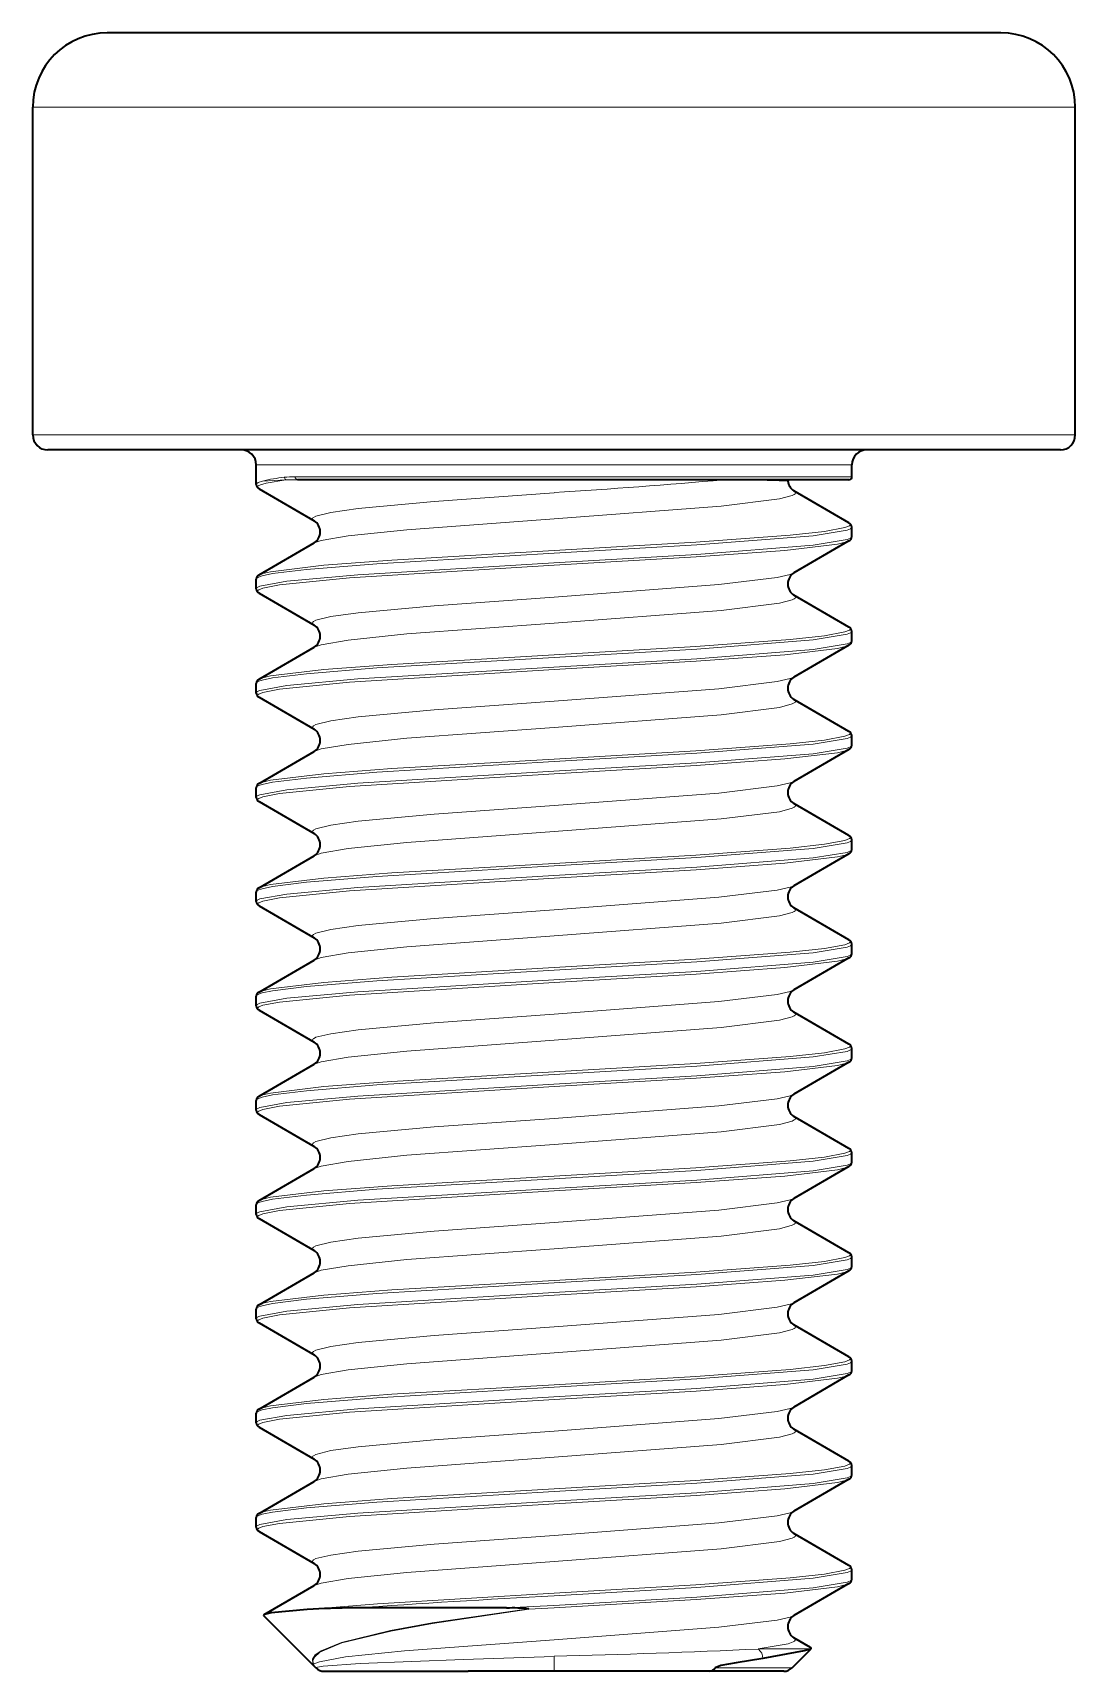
# Model space of a CAD drawing. Extents: x 428 to 938, y 254 to 632.
# Drawn here: x 616.88 to 623.88, y 606.55 to 617.55 of the extents above; entities that cross this region are included whole.
import ezdxf

# ---------------------------------------------------------------- set-up
doc = ezdxf.new("R2010")
doc.units = 0

msp = doc.modelspace()

# ---------------------------------------------------------------- linework, layer by layer
at = {"color": 7, "lineweight": 35, "ltscale": 0.110957}
msp.add_line((621.823, 617.548), (617.385, 617.548), dxfattribs=at)
at = {"color": 7, "lineweight": 35, "ltscale": 0.039043}
msp.add_line((623.385, 617.548), (621.823, 617.548), dxfattribs=at)
at = {"color": 7, "lineweight": 13, "ltscale": 0.129449}
for p, q in [((622.063, 617.048), (616.885, 617.048)), ((622.063, 614.848), (616.885, 614.848))]:
    msp.add_line(p, q, dxfattribs=at)
at = {"color": 7, "lineweight": 35, "ltscale": 0.055}
for p, q in [((616.885, 614.848), (616.885, 617.048)), ((623.885, 614.848), (623.885, 617.048))]:
    msp.add_line(p, q, dxfattribs=at)
at = {"color": 7, "lineweight": 13, "ltscale": 0.045551}
for p, q in [((623.885, 617.048), (622.063, 617.048)), ((623.885, 614.848), (622.063, 614.848))]:
    msp.add_line(p, q, dxfattribs=at)
at = {"color": 7, "lineweight": 35, "ltscale": 0.125752}
msp.add_line((622.015, 614.748), (616.985, 614.748), dxfattribs=at)
at = {"color": 7, "lineweight": 35, "ltscale": 0.044249}
msp.add_line((623.785, 614.748), (622.015, 614.748), dxfattribs=at)
at = {"color": 7, "lineweight": 13, "ltscale": 0.073972}
msp.add_line((621.344, 614.648), (618.385, 614.648), dxfattribs=at)
at = {"color": 7, "lineweight": 35, "ltscale": 0.003322}
msp.add_line((618.385, 614.516), (618.385, 614.648), dxfattribs=at)
at = {"color": 7, "lineweight": 13, "ltscale": 0.026028}
for p, q in [((622.385, 614.648), (621.344, 614.648)), ((622.385, 614.568), (621.344, 614.568))]:
    msp.add_line(p, q, dxfattribs=at)
at = {"color": 7, "lineweight": 35, "ltscale": 0.001999}
msp.add_line((622.385, 614.568), (622.385, 614.648), dxfattribs=at)
at = {"color": 7, "lineweight": 35, "ltscale": 0.010724}
for p, q in [((618.404, 614.487), (618.775, 614.272)), ((618.404, 613.908), (618.775, 614.123)), ((618.404, 613.787), (618.775, 613.572)), ((622.365, 613.558), (621.994, 613.773)), ((618.404, 613.208), (618.775, 613.423)), ((622.365, 613.437), (621.994, 613.222)), ((618.404, 613.087), (618.775, 612.872)), ((622.365, 612.858), (621.994, 613.073)), ((622.365, 612.737), (621.994, 612.522)), ((622.365, 612.158), (621.994, 612.373)), ((618.404, 611.808), (618.775, 612.023)), ((622.365, 612.037), (621.994, 611.822)), ((618.404, 611.687), (618.775, 611.472)), ((622.365, 611.458), (621.994, 611.673)), ((618.404, 611.108), (618.775, 611.323)), ((622.365, 611.337), (621.994, 611.122)), ((618.404, 610.987), (618.775, 610.772)), ((618.404, 610.408), (618.775, 610.623)), ((618.404, 610.287), (618.775, 610.072)), ((622.365, 610.058), (621.994, 610.273)), ((618.404, 609.708), (618.775, 609.923)), ((622.365, 609.937), (621.994, 609.722)), ((618.404, 609.587), (618.775, 609.372)), ((622.365, 609.358), (621.994, 609.573)), ((622.365, 609.237), (621.994, 609.022)), ((622.365, 608.658), (621.994, 608.873)), ((622.365, 608.537), (621.994, 608.322)), ((618.404, 608.308), (618.775, 608.523)), ((618.404, 608.187), (618.775, 607.972)), ((622.365, 607.958), (621.994, 608.173)), ((618.404, 607.608), (618.775, 607.823)), ((622.365, 607.837), (621.994, 607.622)), ((618.404, 607.487), (618.775, 607.272))]:
    msp.add_line(p, q, dxfattribs=at)
at = {"color": 7, "lineweight": 13, "ltscale": 0.003921}
msp.add_line((618.583, 614.547), (618.427, 614.538), dxfattribs=at)
at = {"color": 7, "lineweight": 13, "ltscale": 0.001999}
msp.add_line((618.583, 614.547), (618.663, 614.548), dxfattribs=at)
at = {"color": 7, "lineweight": 13, "ltscale": 0.04503}
msp.add_line((618.583, 614.547), (620.385, 614.547), dxfattribs=at)
at = {"color": 7, "lineweight": 13, "ltscale": 0.067438}
msp.add_line((621.344, 614.568), (618.646, 614.568), dxfattribs=at)
at = {"color": 7, "lineweight": 35, "ltscale": 0.066763}
msp.add_line((621.334, 614.548), (618.663, 614.548), dxfattribs=at)
at = {"color": 7, "lineweight": 13, "ltscale": 0.028499}
msp.add_line((621.525, 614.547), (620.385, 614.547), dxfattribs=at)
at = {"color": 7, "lineweight": 35, "ltscale": 0.025768}
msp.add_line((622.365, 614.548), (621.334, 614.548), dxfattribs=at)
at = {"color": 7, "lineweight": 13, "ltscale": 0.000103265}
msp.add_line((621.525, 614.547), (621.529, 614.548), dxfattribs=at)
at = {"color": 7, "lineweight": 13, "ltscale": 0.000152038}
msp.add_line((621.956, 614.537), (621.95, 614.538), dxfattribs=at)
at = {"color": 7, "lineweight": 35, "ltscale": 0.010725}
for p, q in [((622.365, 614.258), (621.994, 614.473)), ((618.404, 612.508), (618.775, 612.723)), ((622.365, 610.758), (621.994, 610.973)), ((618.404, 609.008), (618.775, 609.223)), ((622.365, 607.258), (621.994, 607.473))]:
    msp.add_line(p, q, dxfattribs=at)
at = {"color": 7, "lineweight": 35, "ltscale": 0.00161}
for p, q in [((622.385, 614.165), (622.385, 614.23)), ((622.385, 613.465), (622.385, 613.53)), ((618.385, 612.415), (618.385, 612.48)), ((618.385, 611.715), (618.385, 611.78)), ((622.385, 610.665), (622.385, 610.73)), ((622.385, 609.965), (622.385, 610.03)), ((618.385, 608.915), (618.385, 608.98)), ((618.385, 608.215), (618.385, 608.28)), ((622.385, 607.165), (622.385, 607.23))]:
    msp.add_line(p, q, dxfattribs=at)
at = {"color": 7, "lineweight": 13, "ltscale": 0.024036}
for p, q in [((621.344, 614.046), (620.384, 613.99)), ((621.344, 613.346), (620.384, 613.29)), ((621.344, 612.646), (620.384, 612.59)), ((621.344, 611.946), (620.384, 611.89)), ((621.344, 611.246), (620.384, 611.19)), ((621.344, 610.546), (620.384, 610.49)), ((621.344, 609.846), (620.384, 609.79)), ((621.344, 609.146), (620.384, 609.09)), ((621.344, 608.446), (620.384, 608.39)), ((621.344, 607.746), (620.384, 607.69)), ((621.344, 607.046), (620.384, 606.99))]:
    msp.add_line(p, q, dxfattribs=at)
at = {"color": 7, "lineweight": 13, "ltscale": 0.02387}
for p, q in [((620.385, 614.072), (621.338, 614.128)), ((620.385, 613.372), (621.338, 613.428)), ((620.385, 612.672), (621.338, 612.728)), ((620.385, 611.972), (621.338, 612.028)), ((620.385, 611.272), (621.338, 611.328)), ((620.385, 610.572), (621.338, 610.628)), ((620.385, 609.872), (621.338, 609.928)), ((620.385, 609.172), (621.338, 609.228)), ((620.385, 608.472), (621.338, 608.528)), ((620.385, 607.772), (621.338, 607.828)), ((620.385, 607.072), (621.338, 607.128))]:
    msp.add_line(p, q, dxfattribs=at)
at = {"color": 7, "lineweight": 13, "ltscale": 0.023988}
for p, q in [((620.386, 614.055), (621.344, 614.111)), ((620.386, 613.355), (621.344, 613.411)), ((620.386, 612.655), (621.344, 612.711)), ((620.386, 611.955), (621.344, 612.011)), ((620.386, 611.255), (621.344, 611.311)), ((620.386, 610.555), (621.344, 610.611)), ((620.386, 609.855), (621.344, 609.911)), ((620.386, 609.155), (621.344, 609.211)), ((620.386, 608.455), (621.344, 608.511)), ((620.386, 607.755), (621.344, 607.811)), ((620.386, 607.055), (621.344, 607.111))]:
    msp.add_line(p, q, dxfattribs=at)
at = {"color": 7, "lineweight": 35, "ltscale": 0.010723}
for p, q in [((622.365, 614.137), (621.994, 613.922)), ((618.404, 612.387), (618.775, 612.172)), ((622.365, 610.637), (621.994, 610.422)), ((618.404, 608.887), (618.775, 608.672)), ((622.365, 607.137), (621.994, 606.922))]:
    msp.add_line(p, q, dxfattribs=at)
at = {"color": 7, "lineweight": 13, "ltscale": 0.023913}
for p, q in [((621.34, 614.029), (620.385, 613.973)), ((621.34, 613.329), (620.385, 613.273)), ((621.34, 612.629), (620.385, 612.573)), ((621.34, 611.929), (620.385, 611.873)), ((621.34, 611.229), (620.385, 611.173)), ((621.34, 610.529), (620.385, 610.473)), ((621.34, 609.829), (620.385, 609.773)), ((621.34, 609.129), (620.385, 609.073)), ((621.34, 608.429), (620.385, 608.373)), ((621.34, 607.729), (620.385, 607.673)), ((621.34, 607.029), (620.385, 606.973))]:
    msp.add_line(p, q, dxfattribs=at)
at = {"color": 7, "lineweight": 35, "ltscale": 0.001608}
for p, q in [((618.385, 613.815), (618.385, 613.88)), ((618.385, 613.115), (618.385, 613.18)), ((622.385, 612.766), (622.385, 612.83)), ((622.385, 612.065), (622.385, 612.13)), ((622.385, 611.365), (622.385, 611.43)), ((618.385, 611.016), (618.385, 611.08)), ((618.385, 610.315), (618.385, 610.38)), ((618.385, 609.615), (618.385, 609.68)), ((622.385, 609.266), (622.385, 609.33)), ((622.385, 608.565), (622.385, 608.63)), ((622.385, 607.865), (622.385, 607.93)), ((618.385, 607.516), (618.385, 607.58))]:
    msp.add_line(p, q, dxfattribs=at)
at = {"color": 7, "lineweight": 35, "ltscale": 0.009721}
msp.add_line((618.439, 606.928), (618.775, 607.123), dxfattribs=at)
at = {"color": 7, "lineweight": 35, "ltscale": 0.01235}
msp.add_line((618.785, 606.572), (618.436, 606.921), dxfattribs=at)
at = {"color": 7, "lineweight": 35, "ltscale": 0.025659}
msp.add_line((620.066, 606.973), (619.04, 606.973), dxfattribs=at)
at = {"color": 7, "lineweight": 13, "ltscale": 0.007953}
msp.add_line((620.384, 606.99), (620.066, 606.973), dxfattribs=at)
at = {"color": 7, "lineweight": 35, "ltscale": 8.40481e-05}
msp.add_line((620.214, 606.967), (620.215, 606.964), dxfattribs=at)
at = {"color": 7, "lineweight": 13, "ltscale": 0.004238}
msp.add_line((620.385, 606.973), (620.215, 606.964), dxfattribs=at)
at = {"color": 7, "lineweight": 13, "ltscale": 0.008815}
msp.add_line((621.756, 606.698), (622.109, 606.698), dxfattribs=at)
at = {"color": 7, "lineweight": 35, "ltscale": 0.004506}
msp.add_line((621.984, 606.572), (622.111, 606.699), dxfattribs=at)
at = {"color": 7, "lineweight": 35, "ltscale": 0.003298}
msp.add_line((622.108, 606.707), (621.994, 606.773), dxfattribs=at)
at = {"color": 7, "lineweight": 35, "ltscale": 6.95908e-05}
msp.add_line((622.111, 606.699), (622.109, 606.698), dxfattribs=at)
at = {"color": 7, "lineweight": 13, "ltscale": 0.000132154}
msp.add_line((618.765, 606.598), (618.77, 606.595), dxfattribs=at)
at = {"color": 7, "lineweight": 13, "ltscale": 0.015201}
msp.add_line((620.385, 606.648), (619.777, 606.628), dxfattribs=at)
at = {"color": 7, "lineweight": 13, "ltscale": 0.002489}
msp.add_line((620.386, 606.548), (620.385, 606.648), dxfattribs=at)
at = {"color": 7, "lineweight": 13, "ltscale": 0.012947}
msp.add_line((621.984, 606.572), (621.466, 606.572), dxfattribs=at)
at = {"color": 7, "lineweight": 35, "ltscale": 0.024123}
msp.add_line((618.843, 606.548), (619.808, 606.548), dxfattribs=at)
at = {"color": 7, "lineweight": 35, "ltscale": 0.014453}
msp.add_line((620.386, 606.548), (619.808, 606.548), dxfattribs=at)
at = {"color": 7, "lineweight": 35, "ltscale": 0.026077}
msp.add_line((621.429, 606.548), (620.386, 606.548), dxfattribs=at)
at = {"color": 7, "lineweight": 35, "ltscale": 0.012453}
msp.add_line((621.927, 606.548), (621.429, 606.548), dxfattribs=at)
at = {"color": 7, "lineweight": 13}
for points in [[(618.427, 614.538), (618.398, 614.528), (618.389, 614.523), (618.385, 614.518), (618.385, 614.516)], [(618.583, 614.547), (618.451, 614.525), (618.413, 614.513), (618.399, 614.506), (618.396, 614.502), (618.395, 614.499), (618.395, 614.496), (618.397, 614.493), (618.404, 614.487)], [(618.775, 614.272), (618.767, 614.278), (618.765, 614.28), (618.764, 614.285), (618.764, 614.287), (618.766, 614.291), (618.77, 614.295), (618.786, 614.304), (618.885, 614.328), (619.069, 614.355), (619.58, 614.402), (620.385, 614.46)], [(620.385, 614.285), (621.508, 614.37), (621.898, 614.419), (621.984, 614.442), (621.998, 614.449), (622.003, 614.453), (622.006, 614.459), (622.005, 614.463), (622.004, 614.465), (621.994, 614.473)], [(618.775, 614.123), (618.821, 614.14), (619.002, 614.171), (619.397, 614.212), (620.385, 614.285)], [(622.365, 614.258), (622.373, 614.251), (622.375, 614.248), (622.374, 614.245), (622.373, 614.243), (622.369, 614.238), (622.337, 614.226), (622.2, 614.2), (621.971, 614.175), (621.338, 614.128)], [(622.385, 614.23), (622.384, 614.228), (622.381, 614.223), (622.375, 614.219), (622.354, 614.21), (622.124, 614.172), (621.344, 614.111)], [(622.385, 614.165), (622.384, 614.163), (622.381, 614.159), (622.375, 614.155), (622.354, 614.146), (622.124, 614.108), (621.344, 614.046)], [(618.385, 613.88), (618.385, 613.882), (618.389, 613.887), (618.397, 613.892), (618.425, 613.902), (618.495, 613.917), (618.722, 613.945), (619.195, 613.984), (620.386, 614.055)], [(618.404, 613.908), (618.421, 613.915), (618.482, 613.93), (618.839, 613.973), (619.295, 614.008), (620.385, 614.072)], [(622.365, 614.137), (622.348, 614.13), (622.288, 614.115), (621.935, 614.073), (621.34, 614.029)], [(620.384, 613.99), (619.067, 613.91), (618.59, 613.866), (618.409, 613.833), (618.392, 613.825), (618.387, 613.821), (618.385, 613.817), (618.385, 613.815)], [(620.385, 613.973), (619.011, 613.888), (618.542, 613.841), (618.43, 613.819), (618.403, 613.808), (618.397, 613.803), (618.395, 613.801), (618.395, 613.797), (618.395, 613.795), (618.398, 613.791), (618.404, 613.787)], [(620.385, 613.76), (621.491, 613.844), (621.884, 613.892), (621.97, 613.912), (621.994, 613.922)], [(618.775, 613.572), (618.767, 613.578), (618.765, 613.58), (618.764, 613.585), (618.764, 613.587), (618.766, 613.591), (618.77, 613.595), (618.786, 613.604), (618.885, 613.629), (619.069, 613.655), (619.58, 613.702), (620.385, 613.76)], [(620.385, 613.585), (621.508, 613.67), (621.898, 613.719), (621.984, 613.742), (621.998, 613.749), (622.003, 613.753), (622.006, 613.759), (622.005, 613.763), (622.004, 613.765), (621.994, 613.773)], [(618.775, 613.423), (618.821, 613.44), (619.002, 613.471), (619.397, 613.512), (620.385, 613.585)], [(622.365, 613.558), (622.373, 613.551), (622.375, 613.548), (622.374, 613.545), (622.373, 613.543), (622.369, 613.538), (622.337, 613.526), (622.2, 613.5), (621.971, 613.475), (621.338, 613.428)], [(622.385, 613.53), (622.384, 613.528), (622.381, 613.523), (622.375, 613.519), (622.354, 613.51), (622.124, 613.472), (621.344, 613.411)], [(622.365, 613.437), (622.348, 613.43), (622.288, 613.415), (621.935, 613.373), (621.34, 613.329)], [(622.385, 613.465), (622.384, 613.463), (622.381, 613.459), (622.375, 613.455), (622.354, 613.446), (622.124, 613.408), (621.344, 613.346)], [(618.385, 613.18), (618.385, 613.182), (618.389, 613.187), (618.397, 613.192), (618.425, 613.202), (618.495, 613.217), (618.722, 613.245), (619.195, 613.284), (620.386, 613.355)], [(620.384, 613.29), (619.067, 613.21), (618.59, 613.166), (618.409, 613.133), (618.392, 613.125), (618.387, 613.121), (618.385, 613.117), (618.385, 613.115)], [(620.385, 613.273), (619.011, 613.188), (618.542, 613.141), (618.43, 613.119), (618.403, 613.108), (618.397, 613.103), (618.395, 613.101), (618.395, 613.097), (618.395, 613.095), (618.398, 613.091), (618.404, 613.087)], [(618.404, 613.208), (618.421, 613.215), (618.482, 613.23), (618.839, 613.273), (619.295, 613.308), (620.385, 613.372)], [(620.385, 613.06), (621.491, 613.144), (621.884, 613.192), (621.97, 613.212), (621.994, 613.222)], [(618.775, 612.872), (618.767, 612.878), (618.765, 612.88), (618.764, 612.885), (618.764, 612.887), (618.766, 612.891), (618.77, 612.895), (618.786, 612.904), (618.885, 612.929), (619.069, 612.955), (619.58, 613.002), (620.385, 613.06)], [(620.385, 612.885), (621.508, 612.97), (621.898, 613.019), (621.984, 613.042), (621.998, 613.049), (622.003, 613.053), (622.006, 613.059), (622.005, 613.063), (622.004, 613.065), (621.994, 613.073)], [(618.775, 612.723), (618.821, 612.74), (619.002, 612.771), (619.397, 612.812), (620.385, 612.885)], [(622.365, 612.858), (622.373, 612.851), (622.375, 612.848), (622.374, 612.845), (622.373, 612.843), (622.369, 612.838), (622.337, 612.826), (622.2, 612.8), (621.971, 612.775), (621.338, 612.728)], [(622.385, 612.83), (622.384, 612.828), (622.381, 612.823), (622.375, 612.819), (622.354, 612.81), (622.124, 612.772), (621.344, 612.711)], [(622.365, 612.737), (622.348, 612.73), (622.288, 612.715), (621.935, 612.673), (621.34, 612.629)], [(622.385, 612.766), (622.384, 612.763), (622.381, 612.759), (622.375, 612.755), (622.354, 612.746), (622.124, 612.708), (621.344, 612.646)], [(618.385, 612.48), (618.385, 612.482), (618.389, 612.487), (618.397, 612.492), (618.425, 612.502), (618.495, 612.517), (618.722, 612.545), (619.195, 612.584), (620.386, 612.655)], [(618.404, 612.508), (618.421, 612.516), (618.482, 612.53), (618.839, 612.573), (619.295, 612.608), (620.385, 612.672)], [(620.384, 612.59), (619.067, 612.51), (618.59, 612.466), (618.409, 612.433), (618.392, 612.425), (618.387, 612.421), (618.385, 612.417), (618.385, 612.415)], [(620.385, 612.573), (619.011, 612.488), (618.542, 612.441), (618.43, 612.419), (618.403, 612.408), (618.397, 612.403), (618.395, 612.401), (618.395, 612.397), (618.395, 612.395), (618.398, 612.391), (618.404, 612.387)], [(620.385, 612.36), (621.491, 612.444), (621.884, 612.492), (621.97, 612.512), (621.994, 612.522)], [(618.775, 612.172), (618.767, 612.178), (618.765, 612.18), (618.764, 612.185), (618.764, 612.187), (618.766, 612.191), (618.77, 612.195), (618.786, 612.204), (618.885, 612.229), (619.069, 612.255), (619.58, 612.302), (620.385, 612.36)], [(620.385, 612.185), (621.508, 612.27), (621.898, 612.319), (621.984, 612.342), (621.998, 612.349), (622.003, 612.353), (622.006, 612.359), (622.005, 612.363), (622.004, 612.365), (621.994, 612.373)], [(618.775, 612.023), (618.821, 612.04), (619.002, 612.071), (619.397, 612.112), (620.385, 612.185)], [(622.365, 612.158), (622.373, 612.151), (622.375, 612.148), (622.374, 612.145), (622.373, 612.143), (622.369, 612.138), (622.337, 612.126), (622.2, 612.1), (621.971, 612.075), (621.338, 612.028)], [(622.385, 612.13), (622.384, 612.128), (622.381, 612.123), (622.375, 612.119), (622.354, 612.11), (622.124, 612.072), (621.344, 612.011)], [(622.385, 612.065), (622.384, 612.063), (622.381, 612.059), (622.375, 612.055), (622.354, 612.046), (622.124, 612.008), (621.344, 611.946)], [(618.385, 611.78), (618.385, 611.782), (618.389, 611.787), (618.397, 611.792), (618.425, 611.802), (618.495, 611.817), (618.722, 611.845), (619.195, 611.884), (620.386, 611.955)], [(618.404, 611.808), (618.421, 611.815), (618.482, 611.83), (618.839, 611.873), (619.295, 611.908), (620.385, 611.972)], [(622.365, 612.037), (622.348, 612.03), (622.288, 612.015), (621.935, 611.973), (621.34, 611.929)], [(620.384, 611.89), (619.067, 611.81), (618.59, 611.766), (618.409, 611.733), (618.392, 611.725), (618.387, 611.721), (618.385, 611.717), (618.385, 611.715)], [(620.385, 611.873), (619.011, 611.788), (618.542, 611.741), (618.43, 611.719), (618.403, 611.708), (618.397, 611.703), (618.395, 611.701), (618.395, 611.697), (618.395, 611.695), (618.398, 611.691), (618.404, 611.687)], [(620.385, 611.66), (621.491, 611.744), (621.884, 611.792), (621.97, 611.812), (621.994, 611.822)], [(618.775, 611.472), (618.767, 611.478), (618.765, 611.48), (618.764, 611.485), (618.764, 611.487), (618.766, 611.491), (618.77, 611.495), (618.786, 611.504), (618.885, 611.529), (619.069, 611.555), (619.58, 611.602), (620.385, 611.66)], [(620.385, 611.485), (621.508, 611.57), (621.898, 611.619), (621.984, 611.642), (621.998, 611.649), (622.003, 611.653), (622.006, 611.659), (622.005, 611.663), (622.004, 611.665), (621.994, 611.673)], [(618.775, 611.323), (618.821, 611.34), (619.002, 611.371), (619.397, 611.412), (620.385, 611.485)], [(622.365, 611.458), (622.373, 611.451), (622.375, 611.448), (622.374, 611.445), (622.373, 611.443), (622.369, 611.438), (622.337, 611.426), (622.2, 611.4), (621.971, 611.375), (621.338, 611.328)], [(622.385, 611.43), (622.384, 611.428), (622.381, 611.423), (622.375, 611.419), (622.354, 611.41), (622.124, 611.372), (621.344, 611.311)], [(622.365, 611.337), (622.348, 611.33), (622.288, 611.315), (621.935, 611.273), (621.34, 611.229)], [(622.385, 611.365), (622.384, 611.363), (622.381, 611.359), (622.375, 611.355), (622.354, 611.346), (622.124, 611.308), (621.344, 611.246)], [(618.385, 611.08), (618.385, 611.082), (618.389, 611.087), (618.397, 611.092), (618.425, 611.102), (618.495, 611.117), (618.722, 611.146), (619.195, 611.184), (620.386, 611.255)], [(620.384, 611.19), (619.067, 611.11), (618.59, 611.066), (618.409, 611.033), (618.392, 611.025), (618.387, 611.021), (618.385, 611.017), (618.385, 611.016)], [(618.404, 611.108), (618.421, 611.115), (618.482, 611.13), (618.839, 611.173), (619.295, 611.208), (620.385, 611.272)], [(620.385, 611.173), (619.011, 611.088), (618.542, 611.041), (618.43, 611.019), (618.403, 611.008), (618.397, 611.003), (618.395, 611.001), (618.395, 610.997), (618.395, 610.995), (618.398, 610.991), (618.404, 610.987)], [(620.385, 610.96), (621.491, 611.044), (621.884, 611.092), (621.97, 611.112), (621.994, 611.122)], [(618.775, 610.772), (618.767, 610.778), (618.765, 610.78), (618.764, 610.785), (618.764, 610.787), (618.766, 610.791), (618.77, 610.795), (618.786, 610.804), (618.885, 610.828), (619.069, 610.855), (619.58, 610.902), (620.385, 610.96)], [(620.385, 610.785), (621.508, 610.87), (621.898, 610.919), (621.984, 610.942), (621.998, 610.949), (622.003, 610.953), (622.006, 610.959), (622.005, 610.963), (622.004, 610.965), (621.994, 610.973)], [(618.775, 610.623), (618.821, 610.64), (619.002, 610.671), (619.397, 610.712), (620.385, 610.785)], [(622.365, 610.758), (622.373, 610.751), (622.375, 610.748), (622.374, 610.745), (622.373, 610.743), (622.369, 610.738), (622.337, 610.726), (622.2, 610.7), (621.971, 610.675), (621.338, 610.628)], [(622.365, 610.637), (622.348, 610.63), (622.288, 610.615), (621.935, 610.573), (621.34, 610.529)], [(622.385, 610.73), (622.384, 610.728), (622.381, 610.723), (622.375, 610.719), (622.354, 610.71), (622.124, 610.672), (621.344, 610.611)], [(622.385, 610.665), (622.384, 610.663), (622.381, 610.659), (622.375, 610.655), (622.354, 610.646), (622.124, 610.608), (621.344, 610.546)], [(618.385, 610.38), (618.385, 610.382), (618.389, 610.387), (618.397, 610.392), (618.425, 610.402), (618.495, 610.417), (618.722, 610.445), (619.195, 610.484), (620.386, 610.555)], [(618.404, 610.408), (618.421, 610.415), (618.482, 610.43), (618.839, 610.473), (619.295, 610.508), (620.385, 610.572)], [(620.384, 610.49), (619.067, 610.41), (618.59, 610.366), (618.409, 610.333), (618.392, 610.325), (618.387, 610.321), (618.385, 610.317), (618.385, 610.315)], [(620.385, 610.473), (619.011, 610.388), (618.542, 610.341), (618.43, 610.319), (618.403, 610.308), (618.397, 610.303), (618.395, 610.301), (618.395, 610.297), (618.395, 610.295), (618.398, 610.291), (618.404, 610.287)], [(620.385, 610.26), (621.491, 610.344), (621.884, 610.392), (621.97, 610.412), (621.994, 610.422)], [(618.775, 610.072), (618.767, 610.078), (618.765, 610.08), (618.764, 610.085), (618.764, 610.087), (618.766, 610.091), (618.77, 610.095), (618.786, 610.104), (618.885, 610.129), (619.069, 610.155), (619.58, 610.202), (620.385, 610.26)], [(620.385, 610.085), (621.508, 610.17), (621.898, 610.219), (621.984, 610.242), (621.998, 610.249), (622.003, 610.253), (622.006, 610.259), (622.005, 610.263), (622.004, 610.265), (621.994, 610.273)], [(618.775, 609.923), (618.821, 609.94), (619.002, 609.971), (619.397, 610.012), (620.385, 610.085)], [(622.365, 610.058), (622.373, 610.051), (622.375, 610.048), (622.374, 610.045), (622.373, 610.043), (622.369, 610.038), (622.337, 610.026), (622.2, 610), (621.971, 609.975), (621.338, 609.928)], [(622.385, 610.03), (622.384, 610.028), (622.381, 610.023), (622.375, 610.019), (622.354, 610.01), (622.124, 609.972), (621.344, 609.911)], [(622.385, 609.965), (622.384, 609.963), (622.381, 609.959), (622.375, 609.955), (622.354, 609.946), (622.124, 609.908), (621.344, 609.846)], [(618.385, 609.68), (618.385, 609.682), (618.389, 609.687), (618.397, 609.692), (618.425, 609.702), (618.495, 609.717), (618.722, 609.745), (619.195, 609.784), (620.386, 609.855)], [(618.404, 609.708), (618.421, 609.715), (618.482, 609.73), (618.839, 609.773), (619.295, 609.808), (620.385, 609.872)], [(622.365, 609.937), (622.348, 609.93), (622.288, 609.915), (621.935, 609.873), (621.34, 609.829)], [(620.384, 609.79), (619.067, 609.71), (618.59, 609.666), (618.409, 609.633), (618.392, 609.625), (618.387, 609.621), (618.385, 609.617), (618.385, 609.615)], [(620.385, 609.773), (619.011, 609.688), (618.542, 609.641), (618.43, 609.619), (618.403, 609.608), (618.397, 609.603), (618.395, 609.601), (618.395, 609.597), (618.395, 609.595), (618.398, 609.591), (618.404, 609.587)], [(620.385, 609.56), (621.491, 609.644), (621.884, 609.692), (621.97, 609.712), (621.994, 609.722)], [(618.775, 609.372), (618.767, 609.378), (618.765, 609.38), (618.764, 609.385), (618.764, 609.387), (618.766, 609.391), (618.77, 609.395), (618.786, 609.404), (618.885, 609.429), (619.069, 609.455), (619.58, 609.502), (620.385, 609.56)], [(620.385, 609.385), (621.508, 609.47), (621.898, 609.519), (621.984, 609.542), (621.998, 609.549), (622.003, 609.553), (622.006, 609.559), (622.005, 609.563), (622.004, 609.565), (621.994, 609.573)], [(618.775, 609.223), (618.821, 609.24), (619.002, 609.271), (619.397, 609.312), (620.385, 609.385)], [(622.365, 609.358), (622.373, 609.351), (622.375, 609.348), (622.374, 609.345), (622.373, 609.343), (622.369, 609.338), (622.337, 609.326), (622.2, 609.3), (621.971, 609.275), (621.338, 609.228)], [(622.385, 609.33), (622.384, 609.328), (622.381, 609.323), (622.375, 609.319), (622.354, 609.31), (622.124, 609.272), (621.344, 609.211)], [(622.365, 609.237), (622.348, 609.23), (622.288, 609.215), (621.935, 609.173), (621.34, 609.129)], [(622.385, 609.266), (622.384, 609.263), (622.381, 609.259), (622.375, 609.255), (622.354, 609.246), (622.124, 609.208), (621.344, 609.146)], [(618.385, 608.98), (618.385, 608.982), (618.389, 608.987), (618.397, 608.992), (618.425, 609.002), (618.495, 609.017), (618.722, 609.045), (619.195, 609.084), (620.386, 609.155)], [(620.384, 609.09), (619.067, 609.01), (618.59, 608.966), (618.409, 608.933), (618.392, 608.925), (618.387, 608.921), (618.385, 608.917), (618.385, 608.915)], [(618.404, 609.008), (618.421, 609.016), (618.482, 609.03), (618.839, 609.073), (619.295, 609.108), (620.385, 609.172)], [(620.385, 609.073), (619.011, 608.988), (618.542, 608.941), (618.43, 608.919), (618.403, 608.908), (618.397, 608.903), (618.395, 608.901), (618.395, 608.897), (618.395, 608.895), (618.398, 608.891), (618.404, 608.887)], [(620.385, 608.86), (621.491, 608.944), (621.884, 608.992), (621.97, 609.012), (621.994, 609.022)], [(620.385, 608.685), (621.508, 608.77), (621.898, 608.819), (621.984, 608.842), (621.998, 608.849), (622.003, 608.853), (622.006, 608.859), (622.005, 608.863), (622.004, 608.865), (621.994, 608.873)], [(618.775, 608.672), (618.767, 608.678), (618.765, 608.68), (618.764, 608.685), (618.764, 608.687), (618.766, 608.691), (618.77, 608.695), (618.786, 608.704), (618.885, 608.729), (619.069, 608.755), (619.58, 608.802), (620.385, 608.86)], [(618.775, 608.523), (618.821, 608.54), (619.002, 608.571), (619.397, 608.612), (620.385, 608.685)], [(622.365, 608.658), (622.373, 608.651), (622.375, 608.648), (622.374, 608.645), (622.373, 608.643), (622.369, 608.638), (622.337, 608.626), (622.2, 608.6), (621.971, 608.575), (621.338, 608.528)], [(622.365, 608.537), (622.348, 608.53), (622.288, 608.515), (621.935, 608.473), (621.34, 608.429)], [(622.385, 608.63), (622.384, 608.628), (622.381, 608.623), (622.375, 608.619), (622.354, 608.61), (622.124, 608.572), (621.344, 608.511)], [(622.385, 608.565), (622.384, 608.563), (622.381, 608.559), (622.375, 608.555), (622.354, 608.546), (622.124, 608.508), (621.344, 608.446)], [(618.385, 608.28), (618.385, 608.282), (618.389, 608.287), (618.397, 608.292), (618.425, 608.302), (618.495, 608.317), (618.722, 608.345), (619.195, 608.384), (620.386, 608.455)], [(618.404, 608.308), (618.421, 608.315), (618.482, 608.33), (618.839, 608.373), (619.295, 608.408), (620.385, 608.472)], [(620.384, 608.39), (619.067, 608.31), (618.59, 608.266), (618.409, 608.233), (618.392, 608.225), (618.387, 608.221), (618.385, 608.217), (618.385, 608.215)], [(620.385, 608.373), (619.011, 608.288), (618.542, 608.241), (618.43, 608.219), (618.403, 608.208), (618.397, 608.203), (618.395, 608.201), (618.395, 608.197), (618.395, 608.195), (618.398, 608.191), (618.404, 608.187)], [(620.385, 608.16), (621.491, 608.244), (621.884, 608.292), (621.97, 608.312), (621.994, 608.322)], [(618.775, 607.972), (618.767, 607.978), (618.765, 607.98), (618.764, 607.985), (618.764, 607.987), (618.766, 607.991), (618.77, 607.995), (618.786, 608.004), (618.885, 608.029), (619.069, 608.055), (619.58, 608.102), (620.385, 608.16)], [(620.385, 607.985), (621.508, 608.07), (621.898, 608.119), (621.984, 608.142), (621.998, 608.149), (622.003, 608.153), (622.006, 608.159), (622.005, 608.163), (622.004, 608.165), (621.994, 608.173)], [(618.775, 607.823), (618.821, 607.84), (619.002, 607.871), (619.397, 607.912), (620.385, 607.985)], [(622.365, 607.958), (622.373, 607.951), (622.375, 607.948), (622.374, 607.945), (622.373, 607.943), (622.369, 607.938), (622.337, 607.926), (622.2, 607.9), (621.971, 607.875), (621.338, 607.828)], [(622.385, 607.93), (622.384, 607.928), (622.381, 607.923), (622.375, 607.919), (622.354, 607.91), (622.124, 607.872), (621.344, 607.811)], [(618.404, 607.608), (618.421, 607.615), (618.482, 607.63), (618.839, 607.673), (619.295, 607.708), (620.385, 607.772)], [(622.365, 607.837), (622.348, 607.83), (622.288, 607.815), (621.935, 607.773), (621.34, 607.729)], [(622.385, 607.865), (622.384, 607.863), (622.381, 607.859), (622.375, 607.855), (622.354, 607.846), (622.124, 607.808), (621.344, 607.746)], [(618.385, 607.58), (618.385, 607.582), (618.389, 607.587), (618.397, 607.592), (618.425, 607.602), (618.495, 607.617), (618.722, 607.646), (619.195, 607.684), (620.386, 607.755)], [(620.384, 607.69), (619.067, 607.61), (618.59, 607.566), (618.409, 607.533), (618.392, 607.525), (618.387, 607.521), (618.385, 607.517), (618.385, 607.516)], [(620.385, 607.673), (619.011, 607.588), (618.542, 607.541), (618.43, 607.519), (618.403, 607.508), (618.397, 607.503), (618.395, 607.501), (618.395, 607.497), (618.395, 607.495), (618.398, 607.491), (618.404, 607.487)], [(620.385, 607.46), (621.491, 607.544), (621.884, 607.592), (621.97, 607.612), (621.994, 607.622)], [(618.775, 607.272), (618.767, 607.278), (618.765, 607.28), (618.764, 607.285), (618.764, 607.287), (618.766, 607.291), (618.77, 607.295), (618.786, 607.304), (618.885, 607.328), (619.069, 607.355), (619.58, 607.402), (620.385, 607.46)], [(620.385, 607.285), (621.508, 607.37), (621.898, 607.419), (621.984, 607.442), (621.998, 607.449), (622.003, 607.453), (622.006, 607.459), (622.005, 607.463), (622.004, 607.465), (621.994, 607.473)], [(618.775, 607.123), (618.821, 607.14), (619.002, 607.171), (619.397, 607.212), (620.385, 607.285)], [(622.365, 607.258), (622.373, 607.251), (622.375, 607.248), (622.374, 607.245), (622.373, 607.243), (622.369, 607.238), (622.337, 607.226), (622.2, 607.2), (621.971, 607.175), (621.338, 607.128)], [(622.385, 607.23), (622.384, 607.228), (622.381, 607.223), (622.375, 607.219), (622.354, 607.21), (622.124, 607.172), (621.344, 607.111)], [(622.365, 607.137), (622.348, 607.13), (622.288, 607.115), (621.935, 607.073), (621.34, 607.029)], [(622.385, 607.165), (622.384, 607.163), (622.381, 607.159), (622.375, 607.155), (622.354, 607.146), (622.124, 607.108), (621.344, 607.046)], [(620.385, 607.072), (619.199, 607.001), (618.728, 606.963)], [(620.214, 606.967), (619.567, 606.872), (619.286, 606.822), (618.957, 606.742), (618.821, 606.686), (618.781, 606.658), (618.763, 606.629), (618.765, 606.598)], [(620.215, 606.964), (619.569, 606.869), (619.289, 606.818), (618.961, 606.739), (618.813, 606.676), (618.776, 606.643), (618.765, 606.619), (618.77, 606.595)], [(620.385, 606.76), (621.491, 606.844), (621.884, 606.892), (621.97, 606.912), (621.994, 606.922)], [(618.77, 606.595), (618.779, 606.6), (618.809, 606.612), (618.984, 606.644), (619.38, 606.686), (620.385, 606.76)], [(621.756, 606.698), (621.956, 606.733), (621.99, 606.745), (622, 606.751), (622.005, 606.756), (622.006, 606.758), (622.005, 606.763), (622.003, 606.767), (621.994, 606.773)], [(618.786, 606.572), (618.796, 606.576), (618.835, 606.582), (619.082, 606.6), (619.777, 606.628)]]:
    msp.add_lwpolyline(points, dxfattribs=at)
at = {"color": 7, "lineweight": 35}
for points in [[(618.728, 606.963), (618.486, 606.94), (618.449, 606.932), (618.439, 606.928)], [(622.109, 606.698), (622.1, 606.693), (622.065, 606.684), (621.787, 606.633)], [(621.787, 606.633), (621.608, 606.604), (621.506, 606.586), (621.466, 606.572)]]:
    msp.add_lwpolyline(points, dxfattribs=at)
for centre, radius, start, end in [((617.385, 617.048), 0.5, 90, 180), ((623.385, 617.048), 0.5, 0, 90), ((616.985, 614.848), 0.1, 180.0336, 269.9664), ((623.785, 614.848), 0.1, 270.0336, 359.9664), ((618.285, 614.648), 0.1, 0.0336, 89.9664), ((622.485, 614.648), 0.1, 90.0336, 179.9664), ((618.418, 614.518), 0.0336, 184.4312, 245.4304), ((621.966, 614.538), 0.01, 90.0164, 186.3894), ((622.042, 614.546), 0.0868, 185.4758, 236.4572), ((622.365, 614.568), 0.02, 270.0337, 359.9663), ((618.726, 614.199), 0.0879, 359.0384, 56.1619), ((622.351, 614.227), 0.0334, 4.2373, 65.4776), ((618.726, 614.196), 0.0879, 303.8381, 0.9616), ((622.352, 614.168), 0.0331, 294.0422, 356.0303), ((618.418, 613.877), 0.0334, 114.5224, 175.7627), ((618.418, 613.818), 0.0331, 183.9697, 245.9578), ((622.043, 613.849), 0.0879, 123.8381, 180.9616), ((622.043, 613.846), 0.0879, 179.0384, 236.1619), ((618.726, 613.499), 0.0879, 359.0384, 56.1619), ((618.726, 613.496), 0.0879, 303.8381, 0.9616), ((622.351, 613.527), 0.0334, 4.2373, 65.4776), ((622.352, 613.468), 0.0331, 294.0422, 356.0303), ((618.418, 613.177), 0.0334, 114.5224, 175.7627), ((622.043, 613.149), 0.0879, 123.8381, 180.9616), ((618.418, 613.118), 0.0331, 183.9697, 245.9578), ((622.043, 613.146), 0.0879, 179.0384, 236.1619), ((618.726, 612.799), 0.0879, 359.0384, 56.1619), ((622.351, 612.827), 0.0334, 4.2373, 65.4776), ((618.726, 612.796), 0.0879, 303.8381, 0.9616), ((622.352, 612.768), 0.0331, 294.0422, 356.0303), ((618.418, 612.477), 0.0334, 114.5224, 175.7627), ((622.043, 612.449), 0.0879, 123.8381, 180.9616), ((618.418, 612.418), 0.0331, 183.9697, 245.9578), ((622.043, 612.446), 0.0879, 179.0384, 236.1619), ((618.726, 612.099), 0.0879, 359.0384, 56.1619), ((618.726, 612.096), 0.0879, 303.8381, 0.9616), ((622.351, 612.127), 0.0334, 4.2373, 65.4776), ((622.352, 612.068), 0.0331, 294.0422, 356.0303), ((618.418, 611.777), 0.0334, 114.5224, 175.7627), ((622.043, 611.749), 0.0879, 123.8381, 180.9616), ((622.043, 611.746), 0.0879, 179.0384, 236.1619), ((618.418, 611.718), 0.0331, 183.9697, 245.9578), ((618.726, 611.399), 0.0879, 359.0384, 56.1619), ((618.726, 611.396), 0.0879, 303.8381, 0.9616), ((622.351, 611.427), 0.0334, 4.2373, 65.4776), ((622.352, 611.368), 0.0331, 294.0422, 356.0303), ((618.418, 611.077), 0.0334, 114.5224, 175.7627), ((622.043, 611.049), 0.0879, 123.8381, 180.9616), ((618.418, 611.018), 0.0331, 183.9697, 245.9578), ((622.043, 611.046), 0.0879, 179.0384, 236.1619), ((618.726, 610.699), 0.0879, 359.0384, 56.1619), ((622.351, 610.727), 0.0334, 4.2373, 65.4776), ((618.726, 610.696), 0.0879, 303.8381, 0.9616), ((622.352, 610.668), 0.0331, 294.0422, 356.0303), ((618.418, 610.377), 0.0334, 114.5224, 175.7627), ((622.043, 610.349), 0.0879, 123.8381, 180.9616), ((618.418, 610.318), 0.0331, 183.9697, 245.9578), ((622.043, 610.346), 0.0879, 179.0384, 236.1619), ((618.726, 609.999), 0.0879, 359.0384, 56.1619), ((618.726, 609.996), 0.0879, 303.8381, 0.9616), ((622.351, 610.027), 0.0334, 4.2373, 65.4776), ((622.352, 609.968), 0.0331, 294.0422, 356.0303), ((618.418, 609.677), 0.0334, 114.5224, 175.7627), ((622.043, 609.649), 0.0879, 123.8381, 180.9616), ((622.043, 609.646), 0.0879, 179.0384, 236.1619), ((618.418, 609.618), 0.0331, 183.9697, 245.9578), ((618.726, 609.299), 0.0879, 359.0384, 56.1619), ((622.351, 609.327), 0.0334, 4.2373, 65.4776), ((618.726, 609.296), 0.0879, 303.8381, 0.9616), ((622.352, 609.268), 0.0331, 294.0422, 356.0303), ((618.418, 608.977), 0.0334, 114.5224, 175.7627), ((622.043, 608.949), 0.0879, 123.8381, 180.9616), ((618.418, 608.918), 0.0331, 183.9697, 245.9578), ((622.043, 608.946), 0.0879, 179.0384, 236.1619), ((618.726, 608.599), 0.0879, 359.0384, 56.1619), ((622.351, 608.627), 0.0334, 4.2373, 65.4776), ((618.726, 608.596), 0.0879, 303.8381, 0.9616), ((622.352, 608.568), 0.0331, 294.0422, 356.0303), ((622.043, 608.249), 0.0879, 123.8381, 180.9616), ((618.418, 608.277), 0.0334, 114.5224, 175.7627), ((618.418, 608.218), 0.0331, 183.9697, 245.9578), ((622.043, 608.246), 0.0879, 179.0384, 236.1619), ((618.726, 607.899), 0.0879, 359.0384, 56.1619), ((618.726, 607.896), 0.0879, 303.8381, 0.9616), ((622.351, 607.927), 0.0334, 4.2373, 65.4776), ((622.352, 607.868), 0.0331, 294.0422, 356.0303), ((618.418, 607.577), 0.0334, 114.5224, 175.7627), ((622.043, 607.549), 0.0879, 123.8381, 180.9616), ((622.043, 607.546), 0.0879, 179.0384, 236.1619), ((618.418, 607.518), 0.0331, 183.9697, 245.9578), ((618.726, 607.199), 0.0879, 359.0384, 56.1619), ((622.351, 607.227), 0.0334, 4.2373, 65.4776), ((618.726, 607.196), 0.0879, 303.8381, 0.9616), ((622.352, 607.168), 0.0331, 294.0422, 356.0303), ((618.439, 606.924), 0.00414, 96.9127, 221.157), ((619.045, 601.916), 5.057, 90.0646, 93.5943), ((620.111, 606.061), 0.912, 83.4551, 92.7926), ((622.043, 606.849), 0.0879, 123.8381, 180.9616), ((622.043, 606.846), 0.0879, 179.0383, 236.1632), ((622.108, 606.702), 0.00466, 318.9095, 82.9578), ((618.842, 606.628), 0.08, 225.0045, 269.9955), ((621.426, 606.593), 0.0454, 274.4333, 331.8195), ((621.927, 606.628), 0.08, 270.0045, 314.9955)]:
    msp.add_arc(centre, radius, start, end, dxfattribs=at)
at = {"color": 7, "lineweight": 13}
for centre, radius, start, end in [((618.711, 613.336), 1.236, 96.3607, 103.2922), ((618.641, 613.999), 0.569, 89.5222, 96.7892), ((618.595, 614.565), 0.021, 180.5658, 236.5692), ((618.665, 614.567), 0.0189, 175.756, 265.0113), ((617.584, 659.316), 44.942, 273.5729, 275.0304), ((621.499, 601.38), 13.167, 88.0392, 89.8901), ((624.176, 533.242), 73.909, 92.93955, 93.98493), ((618.333, 684.083), 77.462, 271.51778, 272.53314), ((621.702, 606.632), 0.0854, 0.4775, 49.9252), ((618.851, 606.648), 0.0995, 209.9709, 229.3445), ((618.826, 606.62), 0.0618, 204.01, 229.9076), ((618.843, 606.628), 0.0798, 224.4372, 270.0321), ((618.843, 606.628), 0.0797, 224.3917, 270.1101)]:
    msp.add_arc(centre, radius, start, end, dxfattribs=at)

doc.saveas('drawing.dxf')
